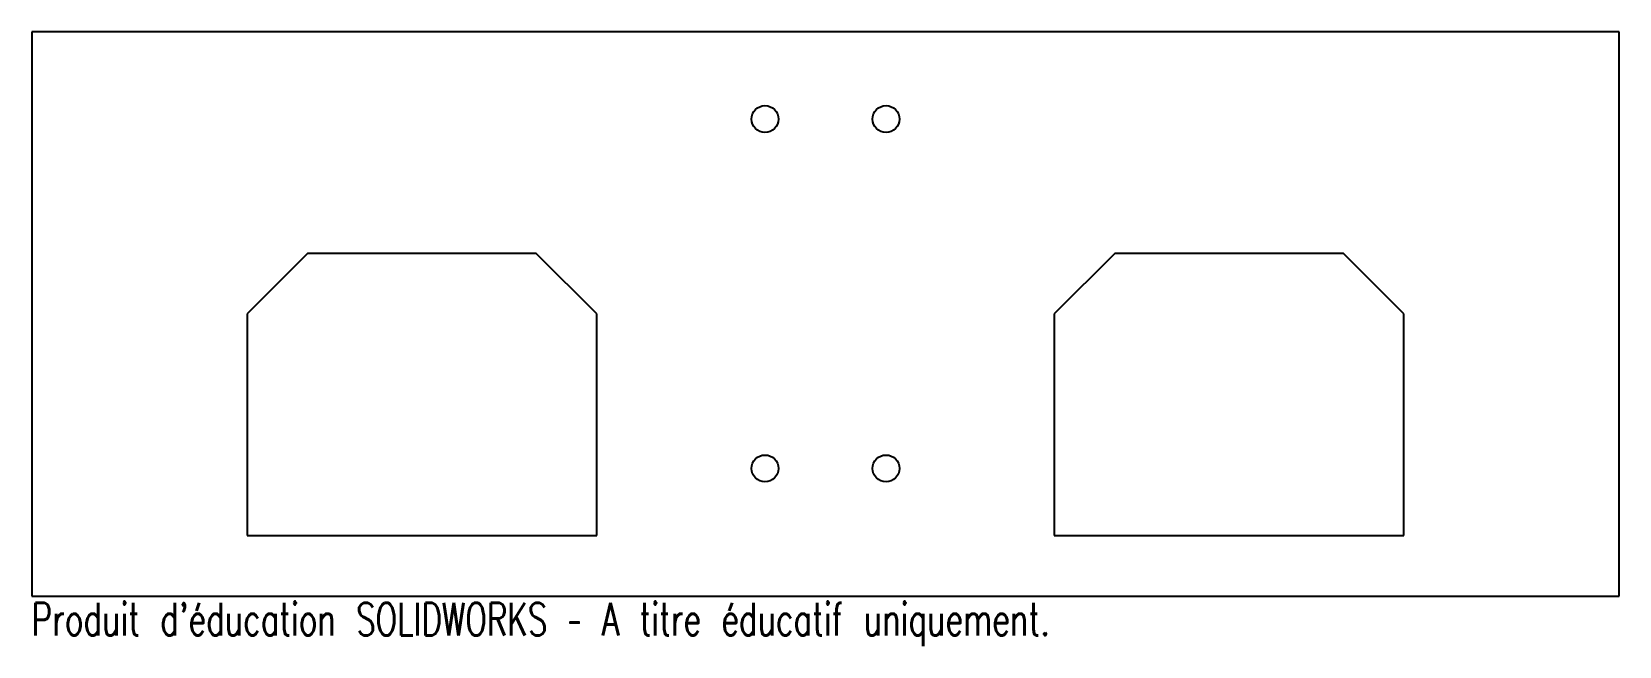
# Model space of a CAD drawing. Header units: millimetres. Extents: x -118 to 118, y -52 to 39.
import ezdxf

# ---------------------------------------------------------------- set-up
doc = ezdxf.new("R2010")
doc.units = ezdxf.units.MM
doc.styles.add('SLDTEXTSTYLE0', font='TXT', dxfattribs={"width": 0.7, "bigfont": 'bigfont'})

msp = doc.modelspace()

# ---------------------------------------------------------------- linework, layer by layer
at = {"color": 7, "linetype": 'Continuous', "lineweight": 25}
for p, q in [((118, 39), (-118, 39)), ((-118, 39), (-118, -45)), ((118, -45), (118, 39)), ((-77, 6), (-86, -3)), ((-43, 6), (-77, 6)), ((-34, -3), (-43, 6)), ((43, 6), (34, -3)), ((77, 6), (43, 6)), ((86, -3), (77, 6)), ((-86, -3), (-86, -36)), ((-34, -36), (-34, -3)), ((34, -3), (34, -36)), ((86, -36), (86, -3)), ((-86, -36), (-34, -36)), ((34, -36), (86, -36)), ((-118, -45), (118, -45))]:
    msp.add_line(p, q, dxfattribs=at)
for centre in [(-9, 26), (9, 26), (-9, -26), (9, -26)]:
    msp.add_circle(centre, 2, dxfattribs=at)

# ---------------------------------------------------------------- texts
at = {"color": 7, "linetype": 'Continuous', "insert": (-118, -46.02), "char_height": 4.8336, "attachment_point": 1, "style": 'SLDTEXTSTYLE0'}
msp.add_mtext("Produit d'éducation SOLIDWORKS – A titre éducatif uniquement.", dxfattribs=at)

doc.saveas('drawing.dxf')
